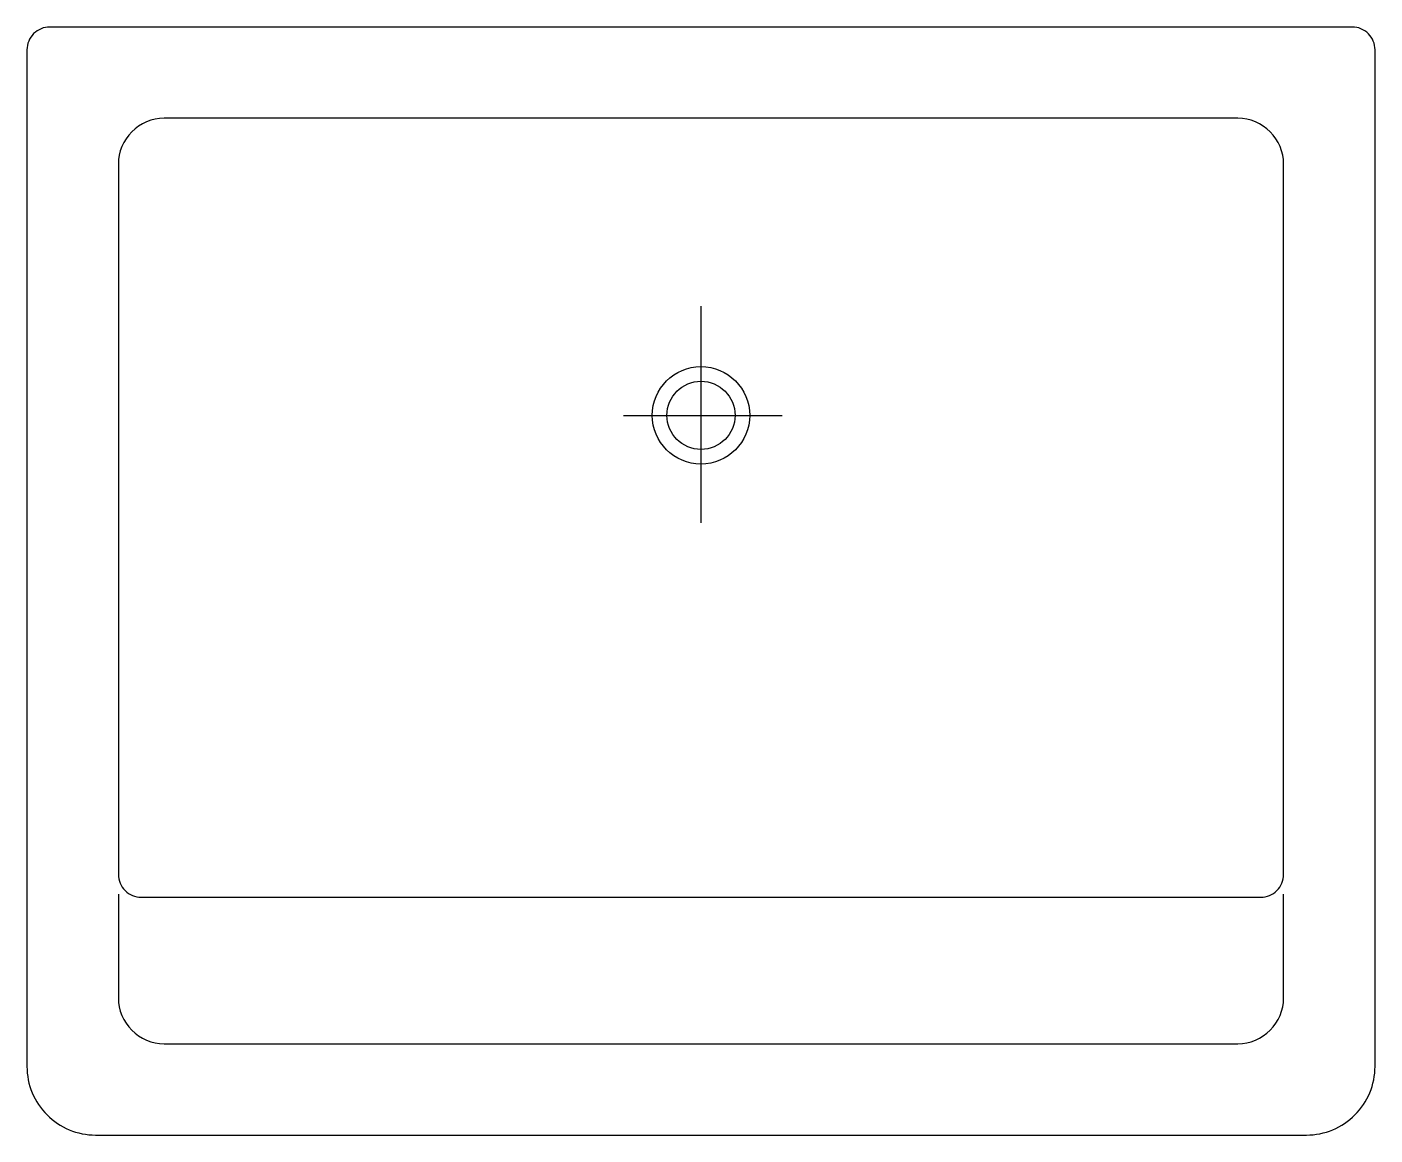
# Model space of a CAD drawing. Extents: x 0.56 to 1.66, y 19.72 to 20.63.
import ezdxf

# ---------------------------------------------------------------- set-up
doc = ezdxf.new("R2010")
doc.units = 0
doc.header["$MEASUREMENT"] = 0
doc.layers.add('1', color=1, linetype='CONTINUOUS')
doc.layers.add('2', color=2, linetype='CONTINUOUS')

msp = doc.modelspace()

# ---------------------------------------------------------------- linework, layer by layer
at = {"layer": '1'}
for p, q in [((1.1126, 20.3987), (1.1126, 20.2214)), ((1.0492, 20.3094), (1.1791, 20.3094))]:
    msp.add_line(p, q, dxfattribs=at)
at = {"layer": '2'}
msp.add_lwpolyline([(0.6167, 19.7199), (1.6086, 19.7199, 0.414214), (1.6647, 19.776), (1.6647, 20.6088, 0.414214), (1.646, 20.6275), (0.5793, 20.6275, 0.414214), (0.5605, 20.6088), (0.5605, 19.776, 0.414214)], format="xyb", close=True, dxfattribs=at)
for points in [[(1.5898, 19.9673), (1.5898, 20.5152, 0.414214), (1.5524, 20.5527), (0.6728, 20.5527, 0.414214), (0.6354, 20.5152), (0.6354, 19.9673)], [(0.6354, 19.9673), (0.6354, 19.9334, 0.414214), (0.6541, 19.9147), (0.6775, 19.9147), (1.5449, 19.9147), (1.5711, 19.9147, 0.414214), (1.5898, 19.9334), (1.5898, 19.9673)], [(0.6354, 19.9172), (0.6354, 19.8322, 0.414214), (0.6728, 19.7947)], [(0.6728, 19.7947), (1.5524, 19.7947, 0.414214), (1.5898, 19.8322), (1.5898, 19.9172, 0.414214)]]:
    msp.add_lwpolyline(points, format="xyb", dxfattribs=at)
for radius in [0.0399, 0.0279]:
    msp.add_circle((1.1126, 20.3094), radius, dxfattribs=at)

doc.saveas('drawing.dxf')
